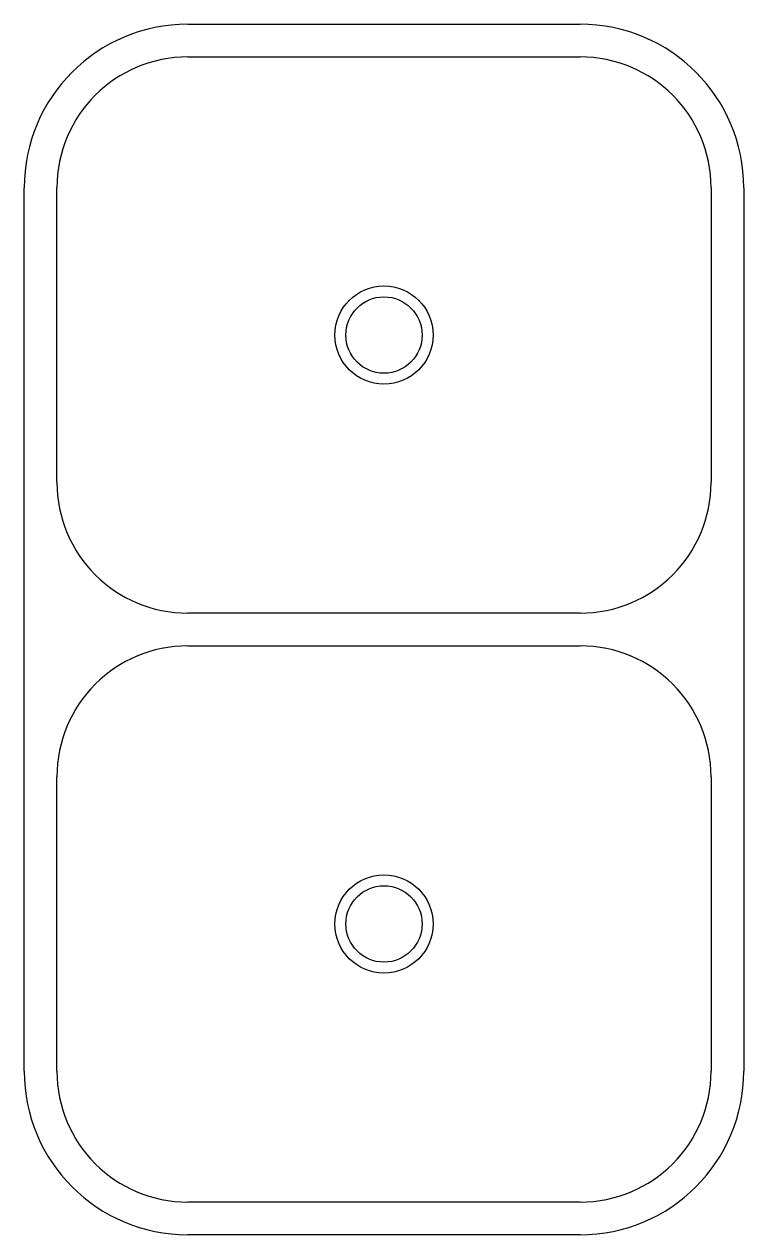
# Model space of a CAD drawing. Header units: millimetres. Extents: x -3064.651 to -3064.211, y 2890.179 to 2890.919.
import ezdxf

# ---------------------------------------------------------------- set-up
doc = ezdxf.new("R2010")
doc.units = ezdxf.units.MM
doc.header["$LTSCALE"] = 10
doc.layers.add('cozinha_pias', color=2, linetype='Continuous')

msp = doc.modelspace()

# ---------------------------------------------------------------- linework, layer by layer
at = {"layer": 'cozinha_pias'}
for p, q in [((-3064.55112, 2890.91906), (-3064.31112, 2890.91906)), ((-3064.55112, 2890.89906), (-3064.31112, 2890.89906)), ((-3064.65112, 2890.27906), (-3064.65112, 2890.81906)), ((-3064.63112, 2890.63906), (-3064.63112, 2890.81906)), ((-3064.23112, 2890.81906), (-3064.23112, 2890.63906)), ((-3064.21112, 2890.81906), (-3064.21112, 2890.27906)), ((-3064.31112, 2890.55906), (-3064.55112, 2890.55906)), ((-3064.55112, 2890.53906), (-3064.31112, 2890.53906)), ((-3064.63112, 2890.27906), (-3064.63112, 2890.45906)), ((-3064.23112, 2890.45906), (-3064.23112, 2890.27906)), ((-3064.31112, 2890.19906), (-3064.55112, 2890.19906)), ((-3064.31112, 2890.17906), (-3064.55112, 2890.17906))]:
    msp.add_line(p, q, dxfattribs=at)
at = {"layer": 'cozinha_pias', "color": 1}
for centre, radius in [((-3064.43112, 2890.72906), 0.03), ((-3064.43112, 2890.72906), 0.02333), ((-3064.43112, 2890.36906), 0.03), ((-3064.43112, 2890.36906), 0.02333)]:
    msp.add_circle(centre, radius, dxfattribs=at)
at = {"layer": 'cozinha_pias'}
for centre, radius, start, end in [((-3064.55112, 2890.81906), 0.1, 90, 180), ((-3064.31112, 2890.81906), 0.1, 0, 90), ((-3064.55112, 2890.81906), 0.08, 90, 180), ((-3064.31112, 2890.81906), 0.08, 0, 90), ((-3064.55112, 2890.63906), 0.08, 180, 270), ((-3064.31112, 2890.63906), 0.08, 270, 0), ((-3064.55112, 2890.45906), 0.08, 90, 180), ((-3064.31112, 2890.45906), 0.08, 0, 90), ((-3064.55112, 2890.27906), 0.1, 180, 270), ((-3064.55112, 2890.27906), 0.08, 180, 270), ((-3064.31112, 2890.27906), 0.08, 270, 0), ((-3064.31112, 2890.27906), 0.1, 270, 0)]:
    msp.add_arc(centre, radius, start, end, dxfattribs=at)

doc.saveas('drawing.dxf')
